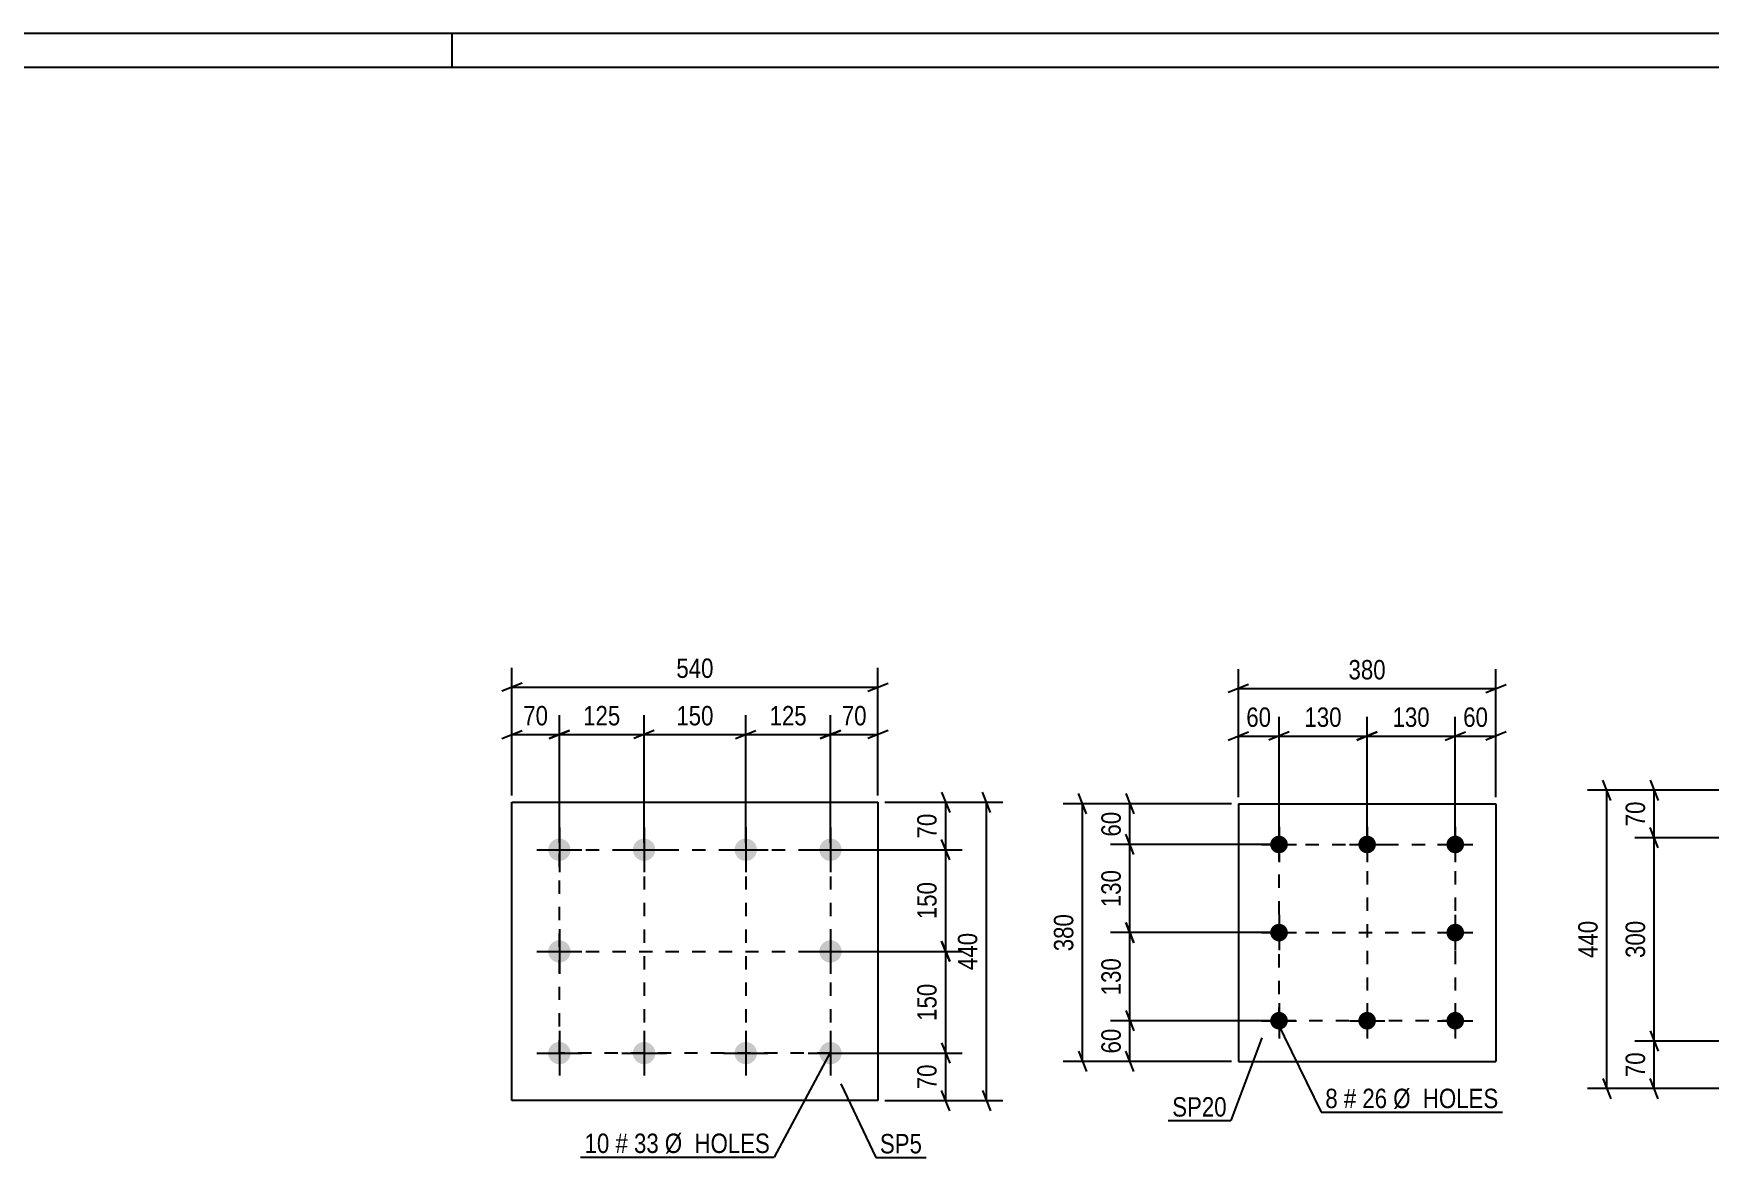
# Model space of a CAD drawing. Header units: millimetres. Extents: x 0 to 1189, y 0 to 841.
# Drawn here: x 707.2 to 954.5, y 675.2 to 841 of the extents above; entities that cross this region are included whole.
import ezdxf

# ---------------------------------------------------------------- set-up
doc = ezdxf.new("R2010")
doc.units = ezdxf.units.MM
doc.linetypes.add('DXK_LINE_DOT2', pattern=[3.9198, 1.9599, -1.9599])
doc.styles.add('Arial Narrow', font='ARIALN.TTF', dxfattribs={"height": 0.2})

# ---------------------------------------------------------------- blocks, each defined once
blk = doc.blocks.new('Unknown-348435271-1132')
at = {"color": 5, "linetype": 'Continuous'}
for p, q in [((1189, 841), (0, 841)), ((769, 836), (769, 841)), ((1184, 836), (5, 836))]:
    blk.add_line(p, q, dxfattribs=at)
blk = doc.blocks.new('Part-348435271-19290 - 19289')
at = {"color": 2, "linetype": 'Continuous'}
for p, q in [((777.82, 683.59), (777.82, 727.59)), ((777.82, 727.59), (831.82, 727.59)), ((831.82, 727.59), (831.82, 683.59)), ((831.82, 683.59), (777.82, 683.59))]:
    blk.add_line(p, q, dxfattribs=at)
blk = doc.blocks.new('Bolt-348435271-19291 - 19289')
at = {"linetype": 'Continuous'}
for points in [[(784.82, 722.24, -1), (784.82, 718.94, -1)], [(797.32, 722.24, -1), (797.32, 718.94, -1)], [(812.32, 722.24, -1), (812.32, 718.94, -1)], [(824.82, 722.24, -1), (824.82, 718.94, -1)], [(784.82, 707.24, -1), (784.82, 703.94, -1)], [(824.82, 707.24, -1), (824.82, 703.94, -1)], [(784.82, 692.24, -1), (784.82, 688.94, -1)], [(797.32, 692.24, -1), (797.32, 688.94, -1)], [(812.32, 692.24, -1), (812.32, 688.94, -1)], [(824.82, 692.24, -1), (824.82, 688.94, -1)]]:
    blk.add_hatch(color=1, dxfattribs=at).paths.add_polyline_path(points)
at = {"color": 1, "linetype": 'Continuous'}
for p, q in [((784.82, 723.89), (784.82, 717.29)), ((797.32, 723.89), (797.32, 717.29)), ((812.32, 723.89), (812.32, 717.29)), ((824.82, 723.89), (824.82, 717.29)), ((781.52, 720.59), (788.12, 720.59)), ((794.02, 720.59), (800.62, 720.59)), ((809.02, 720.59), (815.62, 720.59)), ((821.52, 720.59), (828.12, 720.59)), ((784.82, 708.89), (784.82, 702.29)), ((824.82, 708.89), (824.82, 702.29)), ((781.52, 705.59), (788.12, 705.59)), ((821.52, 705.59), (828.12, 705.59)), ((784.82, 693.89), (784.82, 687.29)), ((797.32, 693.89), (797.32, 687.29)), ((812.32, 693.89), (812.32, 687.29)), ((824.82, 693.89), (824.82, 687.29)), ((781.52, 690.59), (788.12, 690.59)), ((794.02, 690.59), (800.62, 690.59)), ((809.02, 690.59), (815.62, 690.59)), ((821.52, 690.59), (828.12, 690.59))]:
    blk.add_line(p, q, dxfattribs=at)
blk = doc.blocks.new('Part-348435271-19320 - 19319')
at = {"color": 2, "linetype": 'Continuous'}
for p, q in [((884.99, 727.37), (884.99, 689.37)), ((884.99, 727.37), (922.99, 727.37)), ((922.99, 727.37), (922.99, 689.37)), ((884.99, 689.37), (922.99, 689.37))]:
    blk.add_line(p, q, dxfattribs=at)
blk = doc.blocks.new('Bolt-348435271-19321 - 19319')
at = {"linetype": 'Continuous'}
for points in [[(890.99, 722.67, -1), (890.99, 720.07, -1)], [(903.99, 722.67, -1), (903.99, 720.07, -1)], [(916.99, 722.67, -1), (916.99, 720.07, -1)], [(890.99, 709.67, -1), (890.99, 707.07, -1)], [(916.99, 709.67, -1), (916.99, 707.07, -1)], [(890.99, 696.67, -1), (890.99, 694.07, -1)], [(903.99, 696.67, -1), (903.99, 694.07, -1)], [(916.99, 696.67, -1), (916.99, 694.07, -1)]]:
    blk.add_hatch(color=1, dxfattribs=at).paths.add_polyline_path(points)
at = {"color": 1, "linetype": 'Continuous'}
for p, q in [((890.99, 723.97), (890.99, 718.77)), ((903.99, 723.97), (903.99, 718.77)), ((916.99, 723.97), (916.99, 718.77)), ((888.39, 721.37), (893.59, 721.37)), ((901.39, 721.37), (906.59, 721.37)), ((914.39, 721.37), (919.59, 721.37)), ((890.99, 710.97), (890.99, 705.77)), ((916.99, 710.97), (916.99, 705.77)), ((888.39, 708.37), (893.59, 708.37)), ((914.39, 708.37), (919.59, 708.37)), ((890.99, 697.97), (890.99, 692.77)), ((903.99, 697.97), (903.99, 692.77)), ((916.99, 697.97), (916.99, 692.77)), ((888.39, 695.37), (893.59, 695.37)), ((901.39, 695.37), (906.59, 695.37)), ((914.39, 695.37), (919.59, 695.37))]:
    blk.add_line(p, q, dxfattribs=at)
blk = doc.blocks.new('Rectangle-348435271-21608 - 19289')
at = {"color": 1, "linetype": 'DXK_LINE_DOT2'}
blk.add_lwpolyline([(784.82, 720.59), (824.82, 720.59), (824.82, 690.59), (784.82, 690.59), (784.82, 720.59)], close=True, dxfattribs=at)
blk = doc.blocks.new('Rectangle-348435271-21618 - 19319')
at = {"color": 1, "linetype": 'DXK_LINE_DOT2'}
blk.add_lwpolyline([(890.99, 721.37), (916.99, 721.37), (916.99, 695.37), (890.99, 695.37), (890.99, 721.37)], close=True, dxfattribs=at)
blk = doc.blocks.new('Line-348435271-21644 - 19289')
at = {"color": 1, "linetype": 'DXK_LINE_DOT2'}
blk.add_line((784.82, 705.59), (824.82, 705.59), dxfattribs=at)
blk = doc.blocks.new('Line-348435271-21665 - 19319')
at = {"color": 1, "linetype": 'DXK_LINE_DOT2'}
blk.add_line((890.99, 708.37), (916.99, 708.37), dxfattribs=at)
blk = doc.blocks.new('Line-348435271-21651 - 19289')
at = {"color": 1, "linetype": 'DXK_LINE_DOT2'}
blk.add_line((797.32, 720.59), (797.32, 690.59), dxfattribs=at)
blk = doc.blocks.new('Line-348435271-21672 - 19319')
at = {"color": 1, "linetype": 'DXK_LINE_DOT2'}
blk.add_line((903.99, 721.37), (903.99, 695.37), dxfattribs=at)
blk = doc.blocks.new('Line-348435271-21658 - 19289')
at = {"color": 1, "linetype": 'DXK_LINE_DOT2'}
blk.add_line((812.32, 720.59), (812.32, 690.59), dxfattribs=at)
blk = doc.blocks.new('StraightDimension-348435271-19661 - 19281')
at = {"color": 7, "linetype": 'Continuous'}
for p, q in [((968.84, 722.37), (943.49, 722.37)), ((946.94, 720.87), (945.74, 723.87)), ((946.34, 692.37), (946.34, 722.37)), ((968.84, 692.37), (943.49, 692.37)), ((945.74, 693.87), (946.94, 690.87))]:
    blk.add_line(p, q, dxfattribs=at)
at = {"color": 0}
blk.add_wipeout([(945.59, 710.72), (941.39, 710.72), (941.39, 704.03), (945.59, 704.03)], dxfattribs=at)
at = {"color": 3, "style": 'Arial Narrow'}
blk.add_text('300', height=2.863, rotation=90.0002, dxfattribs=at).set_placement((944.99, 704.63))
blk = doc.blocks.new('StraightDimension-348435271-19660 - 19281')
at = {"color": 7, "linetype": 'Continuous'}
for p, q in [((945.74, 730.87), (946.94, 727.87)), ((961.34, 729.37), (943.49, 729.37)), ((946.34, 722.37), (946.34, 729.37)), ((968.84, 722.37), (943.49, 722.37)), ((946.94, 720.87), (945.74, 723.87))]:
    blk.add_line(p, q, dxfattribs=at)
at = {"color": 0}
blk.add_wipeout([(945.59, 728.3), (941.39, 728.3), (941.39, 723.45), (945.59, 723.45)], dxfattribs=at)
at = {"color": 3, "style": 'Arial Narrow'}
blk.add_text('70', height=2.863, rotation=90.0002, dxfattribs=at).set_placement((944.99, 724.05))
blk = doc.blocks.new('StraightDimension-348435271-19662 - 19281')
at = {"color": 7, "linetype": 'Continuous'}
for p, q in [((968.84, 692.37), (943.49, 692.37)), ((945.74, 693.87), (946.94, 690.87)), ((946.34, 685.37), (946.34, 692.37)), ((961.34, 685.37), (943.49, 685.37)), ((946.94, 683.87), (945.74, 686.87))]:
    blk.add_line(p, q, dxfattribs=at)
at = {"color": 0}
blk.add_wipeout([(945.59, 691.3), (941.39, 691.3), (941.39, 686.45), (945.59, 686.45)], dxfattribs=at)
at = {"color": 3, "style": 'Arial Narrow'}
blk.add_text('70', height=2.863, rotation=90.0002, dxfattribs=at).set_placement((944.99, 687.05))
blk = doc.blocks.new('StraightDimension-348435271-19672 - 19281')
at = {"color": 7, "linetype": 'Continuous'}
for p, q in [((939.94, 727.87), (938.74, 730.87)), ((961.34, 729.37), (936.49, 729.37)), ((939.34, 685.37), (939.34, 729.37)), ((961.34, 685.37), (936.49, 685.37)), ((938.74, 686.87), (939.94, 683.87))]:
    blk.add_line(p, q, dxfattribs=at)
at = {"color": 0}
blk.add_wipeout([(938.59, 710.72), (934.39, 710.72), (934.39, 704.03), (938.59, 704.03)], dxfattribs=at)
at = {"color": 3, "style": 'Arial Narrow'}
blk.add_text('440', height=2.863, rotation=90.0002, dxfattribs=at).set_placement((937.99, 704.63))
blk = doc.blocks.new('StraightDimension-348435271-24968 - 19289')
at = {"color": 7, "linetype": 'Continuous'}
for p, q in [((812.32, 721.59), (812.32, 740.44)), ((824.82, 721.59), (824.82, 740.44)), ((810.82, 736.99), (813.82, 738.19)), ((812.32, 737.59), (824.82, 737.59)), ((826.32, 738.19), (823.32, 736.99))]:
    blk.add_line(p, q, dxfattribs=at)
at = {"color": 0}
blk.add_wipeout([(821.91, 738.34), (821.91, 742.54), (815.23, 742.54), (815.23, 738.34)], dxfattribs=at)
at = {"color": 3, "style": 'Arial Narrow'}
blk.add_text('125', height=2.863, dxfattribs=at).set_placement((815.83, 738.94))
blk = doc.blocks.new('StraightDimension-348435271-19692 - 19289')
at = {"color": 7, "linetype": 'Continuous'}
for p, q in [((832.82, 727.59), (844.22, 727.59)), ((841.22, 729.09), (842.42, 726.09)), ((841.82, 720.59), (841.82, 727.59)), ((842.42, 719.09), (841.22, 722.09)), ((825.82, 720.59), (844.22, 720.59))]:
    blk.add_line(p, q, dxfattribs=at)
at = {"color": 0}
blk.add_wipeout([(841.07, 726.52), (836.87, 726.52), (836.87, 721.66), (841.07, 721.66)], dxfattribs=at)
at = {"color": 3, "style": 'Arial Narrow'}
blk.add_text('70', height=2.863, rotation=90.0002, dxfattribs=at).set_placement((840.47, 722.26))
blk = doc.blocks.new('StraightDimension-348435271-24964 - 19289')
at = {"color": 7, "linetype": 'Continuous'}
for p, q in [((784.82, 721.59), (784.82, 740.44)), ((797.32, 721.59), (797.32, 740.44)), ((783.32, 736.99), (786.32, 738.19)), ((784.82, 737.59), (797.32, 737.59)), ((798.82, 738.19), (795.82, 736.99))]:
    blk.add_line(p, q, dxfattribs=at)
at = {"color": 0}
blk.add_wipeout([(794.41, 738.34), (794.41, 742.54), (787.73, 742.54), (787.73, 738.34)], dxfattribs=at)
at = {"color": 3, "style": 'Arial Narrow'}
blk.add_text('125', height=2.863, dxfattribs=at).set_placement((788.33, 738.94))
blk = doc.blocks.new('StraightDimension-348435271-19695 - 19289')
at = {"color": 7, "linetype": 'Continuous'}
for p, q in [((825.82, 690.59), (844.22, 690.59)), ((841.22, 692.09), (842.42, 689.09)), ((841.82, 683.59), (841.82, 690.59)), ((842.42, 682.09), (841.22, 685.09)), ((832.82, 683.59), (844.22, 683.59))]:
    blk.add_line(p, q, dxfattribs=at)
at = {"color": 0}
blk.add_wipeout([(841.07, 689.52), (836.87, 689.52), (836.87, 684.66), (841.07, 684.66)], dxfattribs=at)
at = {"color": 3, "style": 'Arial Narrow'}
blk.add_text('70', height=2.863, rotation=90.0002, dxfattribs=at).set_placement((840.47, 685.26))
blk = doc.blocks.new('StraightDimension-348435271-19708 - 19289')
at = {"color": 7, "linetype": 'Continuous'}
for p, q in [((832.82, 727.59), (850.22, 727.59)), ((848.42, 726.09), (847.22, 729.09)), ((847.82, 683.59), (847.82, 727.59)), ((847.22, 685.09), (848.42, 682.09)), ((832.82, 683.59), (850.22, 683.59))]:
    blk.add_line(p, q, dxfattribs=at)
at = {"color": 0}
blk.add_wipeout([(847.07, 708.94), (842.87, 708.94), (842.87, 702.25), (847.07, 702.25)], dxfattribs=at)
at = {"color": 3, "style": 'Arial Narrow'}
blk.add_text('440', height=2.863, rotation=90.0002, dxfattribs=at).set_placement((846.47, 702.85))
blk = doc.blocks.new('StraightDimension-348435271-19712 - 19289')
at = {"color": 7, "linetype": 'Continuous'}
for p, q in [((824.82, 721.59), (824.82, 740.44)), ((831.82, 728.59), (831.82, 740.44)), ((823.32, 736.99), (826.32, 738.19)), ((824.82, 737.59), (831.82, 737.59)), ((833.32, 738.19), (830.32, 736.99))]:
    blk.add_line(p, q, dxfattribs=at)
at = {"color": 0}
blk.add_wipeout([(830.75, 738.34), (830.75, 742.54), (825.89, 742.54), (825.89, 738.34)], dxfattribs=at)
at = {"color": 3, "style": 'Arial Narrow'}
blk.add_text('70', height=2.863, dxfattribs=at).set_placement((826.49, 738.94))
blk = doc.blocks.new('StraightDimension-348435271-19716 - 19289')
at = {"color": 7, "linetype": 'Continuous'}
for p, q in [((777.82, 728.59), (777.82, 740.44)), ((784.82, 721.59), (784.82, 740.44)), ((776.32, 736.99), (779.32, 738.19)), ((777.82, 737.59), (784.82, 737.59)), ((786.32, 738.19), (783.32, 736.99))]:
    blk.add_line(p, q, dxfattribs=at)
at = {"color": 0}
blk.add_wipeout([(783.75, 738.34), (783.75, 742.54), (778.89, 742.54), (778.89, 738.34)], dxfattribs=at)
at = {"color": 3, "style": 'Arial Narrow'}
blk.add_text('70', height=2.863, dxfattribs=at).set_placement((779.49, 738.94))
blk = doc.blocks.new('StraightDimension-348435271-19732 - 19289')
at = {"color": 7, "linetype": 'Continuous'}
for p, q in [((777.82, 728.59), (777.82, 747.44)), ((831.82, 728.59), (831.82, 747.44)), ((779.32, 745.19), (776.32, 743.99)), ((777.82, 744.59), (831.82, 744.59)), ((830.32, 743.99), (833.32, 745.19))]:
    blk.add_line(p, q, dxfattribs=at)
at = {"color": 0}
blk.add_wipeout([(808.16, 745.34), (808.16, 749.54), (801.48, 749.54), (801.48, 745.34)], dxfattribs=at)
at = {"color": 3, "style": 'Arial Narrow'}
blk.add_text('540', height=2.863, dxfattribs=at).set_placement((802.08, 745.94))
blk = doc.blocks.new('StraightDimension-348435271-24960 - 19289')
at = {"color": 7, "linetype": 'Continuous'}
for p, q in [((825.82, 705.59), (844.22, 705.59)), ((842.42, 704.09), (841.22, 707.09)), ((841.82, 690.59), (841.82, 705.59)), ((825.82, 690.59), (844.22, 690.59)), ((841.22, 692.09), (842.42, 689.09))]:
    blk.add_line(p, q, dxfattribs=at)
at = {"color": 0}
blk.add_wipeout([(841.07, 701.44), (836.87, 701.44), (836.87, 694.75), (841.07, 694.75)], dxfattribs=at)
at = {"color": 3, "style": 'Arial Narrow'}
blk.add_text('150', height=2.863, rotation=90.0002, dxfattribs=at).set_placement((840.47, 695.35))
blk = doc.blocks.new('StraightDimension-348435271-24962 - 19289')
at = {"color": 7, "linetype": 'Continuous'}
for p, q in [((842.42, 719.09), (841.22, 722.09)), ((825.82, 720.59), (844.22, 720.59)), ((841.82, 705.59), (841.82, 720.59)), ((825.82, 705.59), (844.22, 705.59)), ((841.22, 707.09), (842.42, 704.09))]:
    blk.add_line(p, q, dxfattribs=at)
at = {"color": 0}
blk.add_wipeout([(841.07, 716.44), (836.87, 716.44), (836.87, 709.75), (841.07, 709.75)], dxfattribs=at)
at = {"color": 3, "style": 'Arial Narrow'}
blk.add_text('150', height=2.863, rotation=90.0002, dxfattribs=at).set_placement((840.47, 710.35))
blk = doc.blocks.new('StraightDimension-348435271-24966 - 19289')
at = {"color": 7, "linetype": 'Continuous'}
for p, q in [((797.32, 721.59), (797.32, 740.44)), ((812.32, 721.59), (812.32, 740.44)), ((798.82, 738.19), (795.82, 736.99)), ((797.32, 737.59), (812.32, 737.59)), ((810.82, 736.99), (813.82, 738.19))]:
    blk.add_line(p, q, dxfattribs=at)
at = {"color": 0}
blk.add_wipeout([(808.16, 738.34), (808.16, 742.54), (801.48, 742.54), (801.48, 738.34)], dxfattribs=at)
at = {"color": 3, "style": 'Arial Narrow'}
blk.add_text('150', height=2.863, dxfattribs=at).set_placement((802.08, 738.94))
blk = doc.blocks.new('StraightDimension-348435271-19755 - 19319')
at = {"color": 7, "linetype": 'Continuous'}
for p, q in [((889.99, 695.37), (866.14, 695.37)), ((868.39, 696.87), (869.59, 693.87)), ((868.99, 689.37), (868.99, 695.37)), ((869.59, 687.87), (868.39, 690.87)), ((883.99, 689.37), (866.14, 689.37))]:
    blk.add_line(p, q, dxfattribs=at)
at = {"color": 0}
blk.add_wipeout([(868.24, 694.79), (864.04, 694.79), (864.04, 689.94), (868.24, 689.94)], dxfattribs=at)
at = {"color": 3, "style": 'Arial Narrow'}
blk.add_text('60', height=2.863, rotation=90.0002, dxfattribs=at).set_placement((867.64, 690.54))
blk = doc.blocks.new('StraightDimension-348435271-19752 - 19319')
at = {"color": 7, "linetype": 'Continuous'}
for p, q in [((883.99, 727.37), (866.14, 727.37)), ((868.39, 728.87), (869.59, 725.87)), ((868.99, 721.37), (868.99, 727.37)), ((869.59, 719.87), (868.39, 722.87)), ((889.99, 721.37), (866.14, 721.37))]:
    blk.add_line(p, q, dxfattribs=at)
at = {"color": 0}
blk.add_wipeout([(868.24, 726.79), (864.04, 726.79), (864.04, 721.94), (868.24, 721.94)], dxfattribs=at)
at = {"color": 3, "style": 'Arial Narrow'}
blk.add_text('60', height=2.863, rotation=90.0002, dxfattribs=at).set_placement((867.64, 722.54))
blk = doc.blocks.new('StraightDimension-348435271-19768 - 19319')
at = {"color": 7, "linetype": 'Continuous'}
for p, q in [((883.99, 727.37), (859.14, 727.37)), ((862.59, 725.87), (861.39, 728.87)), ((861.99, 689.37), (861.99, 727.37)), ((861.39, 690.87), (862.59, 687.87)), ((883.99, 689.37), (859.14, 689.37))]:
    blk.add_line(p, q, dxfattribs=at)
at = {"color": 0}
blk.add_wipeout([(861.24, 711.71), (857.04, 711.71), (857.04, 705.02), (861.24, 705.02)], dxfattribs=at)
at = {"color": 3, "style": 'Arial Narrow'}
blk.add_text('380', height=2.863, rotation=90.0002, dxfattribs=at).set_placement((860.64, 705.62))
blk = doc.blocks.new('StraightDimension-348435271-19772 - 19319')
at = {"color": 7, "linetype": 'Continuous'}
for p, q in [((916.99, 722.37), (916.99, 740.22)), ((922.99, 728.37), (922.99, 740.22)), ((915.49, 736.77), (918.49, 737.97)), ((916.99, 737.37), (922.99, 737.37)), ((924.49, 737.97), (921.49, 736.77))]:
    blk.add_line(p, q, dxfattribs=at)
at = {"color": 0}
blk.add_wipeout([(922.41, 738.12), (922.41, 742.32), (917.56, 742.32), (917.56, 738.12)], dxfattribs=at)
at = {"color": 3, "style": 'Arial Narrow'}
blk.add_text('60', height=2.863, dxfattribs=at).set_placement((918.16, 738.72))
blk = doc.blocks.new('StraightDimension-348435271-19775 - 19319')
at = {"color": 7, "linetype": 'Continuous'}
for p, q in [((884.99, 728.37), (884.99, 740.22)), ((890.99, 722.37), (890.99, 740.22)), ((883.49, 736.77), (886.49, 737.97)), ((884.99, 737.37), (890.99, 737.37)), ((892.49, 737.97), (889.49, 736.77))]:
    blk.add_line(p, q, dxfattribs=at)
at = {"color": 0}
blk.add_wipeout([(890.41, 738.12), (890.41, 742.32), (885.56, 742.32), (885.56, 738.12)], dxfattribs=at)
at = {"color": 3, "style": 'Arial Narrow'}
blk.add_text('60', height=2.863, dxfattribs=at).set_placement((886.16, 738.72))
blk = doc.blocks.new('StraightDimension-348435271-19788 - 19319')
at = {"color": 7, "linetype": 'Continuous'}
for p, q in [((884.99, 728.37), (884.99, 747.22)), ((922.99, 728.37), (922.99, 747.22)), ((886.49, 744.97), (883.49, 743.77)), ((884.99, 744.37), (922.99, 744.37)), ((921.49, 743.77), (924.49, 744.97))]:
    blk.add_line(p, q, dxfattribs=at)
at = {"color": 0}
blk.add_wipeout([(907.33, 745.12), (907.33, 749.32), (900.64, 749.32), (900.64, 745.12)], dxfattribs=at)
at = {"color": 3, "style": 'Arial Narrow'}
blk.add_text('380', height=2.863, dxfattribs=at).set_placement((901.24, 745.72))
blk = doc.blocks.new('StraightDimension-348435271-24903 - 19319')
at = {"color": 7, "linetype": 'Continuous'}
for p, q in [((869.59, 706.87), (868.39, 709.87)), ((889.99, 708.37), (866.14, 708.37)), ((868.99, 695.37), (868.99, 708.37)), ((889.99, 695.37), (866.14, 695.37)), ((868.39, 696.87), (869.59, 693.87))]:
    blk.add_line(p, q, dxfattribs=at)
at = {"color": 0}
blk.add_wipeout([(868.24, 705.21), (864.04, 705.21), (864.04, 698.52), (868.24, 698.52)], dxfattribs=at)
at = {"color": 3, "style": 'Arial Narrow'}
blk.add_text('130', height=2.863, rotation=90.0002, dxfattribs=at).set_placement((867.64, 699.12))
blk = doc.blocks.new('StraightDimension-348435271-24905 - 19319')
at = {"color": 7, "linetype": 'Continuous'}
for p, q in [((869.59, 719.87), (868.39, 722.87)), ((889.99, 721.37), (866.14, 721.37)), ((868.99, 708.37), (868.99, 721.37)), ((868.39, 709.87), (869.59, 706.87)), ((889.99, 708.37), (866.14, 708.37))]:
    blk.add_line(p, q, dxfattribs=at)
at = {"color": 0}
blk.add_wipeout([(868.24, 718.21), (864.04, 718.21), (864.04, 711.52), (868.24, 711.52)], dxfattribs=at)
at = {"color": 3, "style": 'Arial Narrow'}
blk.add_text('130', height=2.863, rotation=90.0002, dxfattribs=at).set_placement((867.64, 712.12))
blk = doc.blocks.new('StraightDimension-348435271-24925 - 19319')
at = {"color": 7, "linetype": 'Continuous'}
for p, q in [((890.99, 722.37), (890.99, 740.22)), ((903.99, 722.37), (903.99, 740.22)), ((892.49, 737.97), (889.49, 736.77)), ((890.99, 737.37), (903.99, 737.37)), ((902.49, 736.77), (905.49, 737.97))]:
    blk.add_line(p, q, dxfattribs=at)
at = {"color": 0}
blk.add_wipeout([(900.83, 738.12), (900.83, 742.32), (894.14, 742.32), (894.14, 738.12)], dxfattribs=at)
at = {"color": 3, "style": 'Arial Narrow'}
blk.add_text('130', height=2.863, dxfattribs=at).set_placement((894.74, 738.72))
blk = doc.blocks.new('StraightDimension-348435271-24927 - 19319')
at = {"color": 7, "linetype": 'Continuous'}
for p, q in [((903.99, 722.37), (903.99, 740.22)), ((916.99, 722.37), (916.99, 740.22)), ((905.49, 737.97), (902.49, 736.77)), ((903.99, 737.37), (916.99, 737.37)), ((915.49, 736.77), (918.49, 737.97))]:
    blk.add_line(p, q, dxfattribs=at)
at = {"color": 0}
blk.add_wipeout([(913.83, 738.12), (913.83, 742.32), (907.14, 742.32), (907.14, 738.12)], dxfattribs=at)
at = {"color": 3, "style": 'Arial Narrow'}
blk.add_text('130', height=2.863, dxfattribs=at).set_placement((907.74, 738.72))
blk = doc.blocks.new('Mark-348435271-20015 - 19289')
at = {"color": 0}
blk.add_wipeout([(838.32, 675.8), (838.32, 678.8), (832.11, 678.8), (832.11, 675.8)], dxfattribs=at)
blk.add_wipeout([(838.32, 675.8), (838.32, 678.8), (832.11, 678.8), (832.11, 675.8)], dxfattribs=at)
at = {"color": 30, "linetype": 'Continuous'}
for p, q in [((826.36, 686.08), (831.51, 675.2)), ((831.51, 675.2), (838.92, 675.2))]:
    blk.add_line(p, q, dxfattribs=at)
at = {"color": 3, "style": 'Arial Narrow'}
blk.add_text('SP5', height=2.863, dxfattribs=at).set_placement((832.11, 675.8))
blk = doc.blocks.new('Mark-348435271-20018 - 19289')
at = {"color": 0}
blk.add_wipeout([(792.2, 675.86), (792.2, 678.86), (788.54, 678.86), (788.54, 675.86)], dxfattribs=at)
blk.add_wipeout([(792.2, 675.86), (792.2, 678.86), (788.54, 678.86), (788.54, 675.86)], dxfattribs=at)
blk.add_wipeout([(794.93, 675.86), (794.93, 678.86), (793.1, 678.86), (793.1, 675.86)], dxfattribs=at)
blk.add_wipeout([(794.93, 675.86), (794.93, 678.86), (793.1, 678.86), (793.1, 675.86)], dxfattribs=at)
at = {"color": 3, "style": 'Arial Narrow'}
blk.add_text('10', height=2.863, dxfattribs=at).set_placement((788.54, 675.86))
at = {"color": 0}
blk.add_wipeout([(799.48, 675.86), (799.48, 678.86), (795.83, 678.86), (795.83, 675.86)], dxfattribs=at)
blk.add_wipeout([(799.48, 675.86), (799.48, 678.86), (795.83, 678.86), (795.83, 675.86)], dxfattribs=at)
at = {"color": 3, "style": 'Arial Narrow'}
blk.add_text('#', height=2.86, dxfattribs=at).set_placement((793.1, 675.86))
at = {"color": 0}
blk.add_wipeout([(815.91, 675.86), (815.91, 678.86), (800.38, 678.86), (800.38, 675.86)], dxfattribs=at)
blk.add_wipeout([(815.91, 675.86), (815.91, 678.86), (800.38, 678.86), (800.38, 675.86)], dxfattribs=at)
at = {"color": 7, "linetype": 'Continuous'}
for p in [(824.83, 690.79), (787.94, 675.26)]:
    blk.add_line(p, (816.51, 675.26), dxfattribs=at)
at = {"color": 3, "style": 'Arial Narrow'}
for s, p in [('33', (795.83, 675.86)), ('Ø  HOLES', (800.38, 675.86))]:
    blk.add_text(s, height=2.863, dxfattribs=at).set_placement(p)
blk = doc.blocks.new('Mark-348435271-20022 - 19319')
at = {"color": 0}
blk.add_wipeout([(883.27, 681.23), (883.27, 684.23), (875.23, 684.23), (875.23, 681.23)], dxfattribs=at)
blk.add_wipeout([(883.27, 681.23), (883.27, 684.23), (875.23, 684.23), (875.23, 681.23)], dxfattribs=at)
at = {"color": 30, "linetype": 'Continuous'}
for p in [(888.47, 692.85), (874.63, 680.63)]:
    blk.add_line(p, (883.87, 680.63), dxfattribs=at)
at = {"color": 3, "style": 'Arial Narrow'}
blk.add_text('SP20', height=2.863, dxfattribs=at).set_placement((875.23, 681.23))
blk = doc.blocks.new('Mark-348435271-20025 - 19319')
at = {"color": 0}
blk.add_wipeout([(899.65, 682.48), (899.65, 685.48), (897.82, 685.48), (897.82, 682.48)], dxfattribs=at)
blk.add_wipeout([(899.65, 682.48), (899.65, 685.48), (897.82, 685.48), (897.82, 682.48)], dxfattribs=at)
at = {"color": 7, "linetype": 'Continuous'}
blk.add_line((890.66, 695.26), (897.22, 681.88), dxfattribs=at)
at = {"color": 0}
blk.add_wipeout([(902.38, 682.48), (902.38, 685.48), (900.55, 685.48), (900.55, 682.48)], dxfattribs=at)
blk.add_wipeout([(902.38, 682.48), (902.38, 685.48), (900.55, 685.48), (900.55, 682.48)], dxfattribs=at)
at = {"color": 3, "style": 'Arial Narrow'}
blk.add_text('8', height=2.86, dxfattribs=at).set_placement((897.82, 682.48))
at = {"color": 0}
blk.add_wipeout([(906.94, 682.48), (906.94, 685.48), (903.28, 685.48), (903.28, 682.48)], dxfattribs=at)
blk.add_wipeout([(906.94, 682.48), (906.94, 685.48), (903.28, 685.48), (903.28, 682.48)], dxfattribs=at)
at = {"color": 3, "style": 'Arial Narrow'}
blk.add_text('#', height=2.86, dxfattribs=at).set_placement((900.55, 682.48))
at = {"color": 0}
blk.add_wipeout([(923.36, 682.48), (923.36, 685.48), (907.84, 685.48), (907.84, 682.48)], dxfattribs=at)
blk.add_wipeout([(923.36, 682.48), (923.36, 685.48), (907.84, 685.48), (907.84, 682.48)], dxfattribs=at)
at = {"color": 7, "linetype": 'Continuous'}
blk.add_line((897.22, 681.88), (923.96, 681.88), dxfattribs=at)
at = {"color": 3, "style": 'Arial Narrow'}
for s, p in [('26', (903.28, 682.48)), ('Ø  HOLES', (907.84, 682.48))]:
    blk.add_text(s, height=2.863, dxfattribs=at).set_placement(p)

msp = doc.modelspace()

# ---------------------------------------------------------------- block references
for name in ['Unknown-348435271-1132', 'Part-348435271-19290 - 19289', 'Part-348435271-19320 - 19319', 'Bolt-348435271-19291 - 19289', 'Bolt-348435271-19321 - 19319', 'Rectangle-348435271-21608 - 19289', 'Line-348435271-21651 - 19289', 'Line-348435271-21658 - 19289', 'Rectangle-348435271-21618 - 19319', 'Line-348435271-21672 - 19319', 'Line-348435271-21665 - 19319', 'Line-348435271-21644 - 19289']:
    msp.add_blockref(name, (0, 0))

# ---------------------------------------------------------------- next in the draw order: block references
for name in ['StraightDimension-348435271-24964 - 19289', 'StraightDimension-348435271-24968 - 19289', 'StraightDimension-348435271-19772 - 19319', 'StraightDimension-348435271-19752 - 19319', 'StraightDimension-348435271-19661 - 19281', 'StraightDimension-348435271-19755 - 19319', 'StraightDimension-348435271-19695 - 19289']:
    msp.add_blockref(name, (0, 0))

# ---------------------------------------------------------------- next in the draw order: block references
for name in ['StraightDimension-348435271-19716 - 19289', 'StraightDimension-348435271-19660 - 19281', 'StraightDimension-348435271-19692 - 19289', 'StraightDimension-348435271-19768 - 19319', 'StraightDimension-348435271-19662 - 19281']:
    msp.add_blockref(name, (0, 0))

# ---------------------------------------------------------------- next in the draw order: block references
for name in ['StraightDimension-348435271-19775 - 19319', 'StraightDimension-348435271-19672 - 19281', 'StraightDimension-348435271-19708 - 19289', 'StraightDimension-348435271-24903 - 19319']:
    msp.add_blockref(name, (0, 0))

# ---------------------------------------------------------------- next in the draw order: block references
for name in ['StraightDimension-348435271-19788 - 19319', 'StraightDimension-348435271-19712 - 19289', 'StraightDimension-348435271-24905 - 19319', 'StraightDimension-348435271-24960 - 19289', 'Mark-348435271-20025 - 19319', 'Mark-348435271-20022 - 19319', 'Mark-348435271-20015 - 19289']:
    msp.add_blockref(name, (0, 0))

# ---------------------------------------------------------------- next in the draw order: block references
for name in ['StraightDimension-348435271-19732 - 19289', 'StraightDimension-348435271-24925 - 19319', 'StraightDimension-348435271-24962 - 19289', 'Mark-348435271-20018 - 19289']:
    msp.add_blockref(name, (0, 0))

# ---------------------------------------------------------------- next in the draw order: block references
for name in ['StraightDimension-348435271-24966 - 19289', 'StraightDimension-348435271-24927 - 19319']:
    msp.add_blockref(name, (0, 0))

doc.saveas('drawing.dxf')
